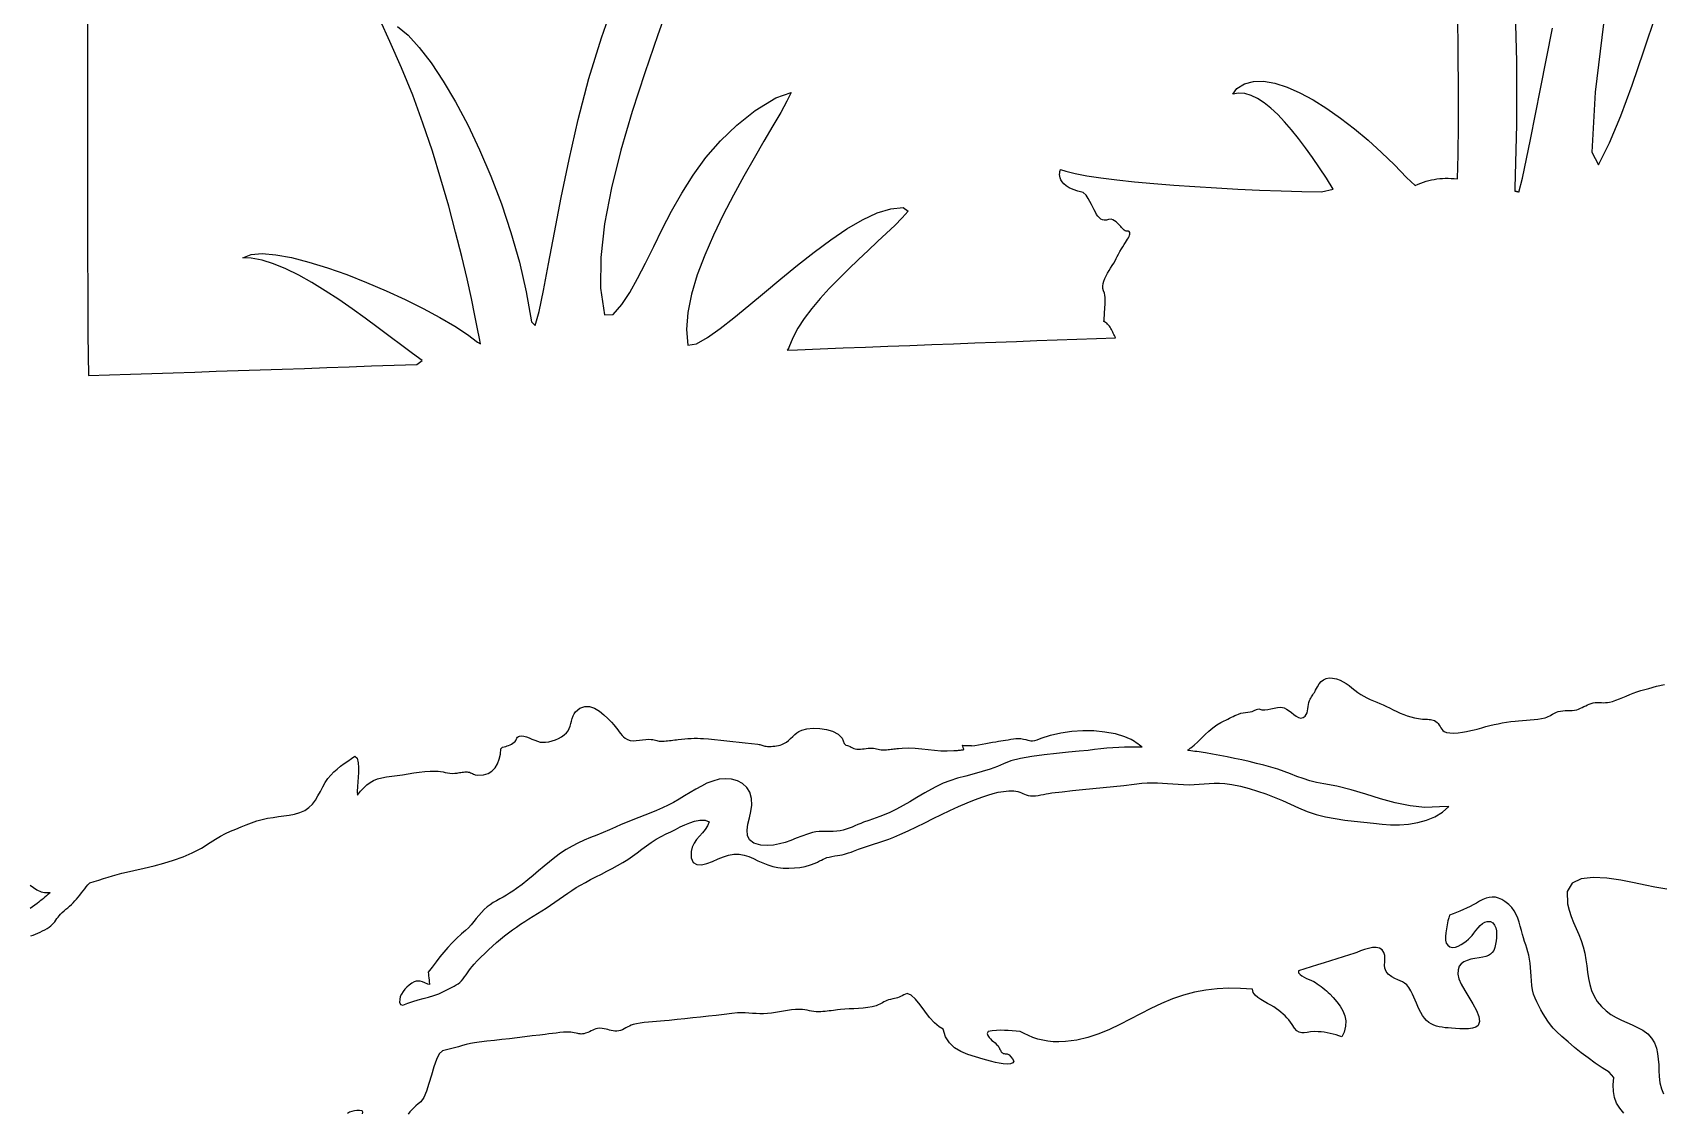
# Model space of a CAD drawing. Extents: x 0.4 to 24.4, y 0.6 to 12.6.
# Drawn here: x 15.053 to 19.839, y 3.397 to 6.566 of the extents above; entities that cross this region are included whole.
import ezdxf

# ---------------------------------------------------------------- set-up
doc = ezdxf.new("R2010")
doc.units = 0
doc.linetypes.add('0', pattern=[0])
doc.layers.add('1', color=7, linetype='0')

msp = doc.modelspace()

# ---------------------------------------------------------------- linework, layer by layer
at = {"layer": '1'}
for points in [[(16.124344, 6.584218), (16.154861, 6.558217), (16.18782, 6.522206), (16.222488, 6.477101), (16.258133, 6.423573), (16.294022, 6.362782), (16.32991, 6.295461), (16.364578, 6.222585), (16.397781, 6.145009), (16.428787, 6.063527), (16.456619, 5.979115), (16.481522, 5.89269), (16.501541, 5.804982), (16.517166, 5.717153), (16.528397, 5.70641), (16.539871, 5.748036), (16.552567, 5.809255), (16.567215, 5.887197), (16.584305, 5.979115), (16.60408, 6.082265), (16.627274, 6.193837), (16.654373, 6.311086), (16.685867, 6.431142), (16.722244, 6.55132), (16.763992, 6.668813)], [(16.926102, 6.667287), (16.887772, 6.559865), (16.849442, 6.448232), (16.81282, 6.334706), (16.779861, 6.221425), (16.752029, 6.110707), (16.731766, 6.004689), (16.720291, 5.905751), (16.719559, 5.815907), (16.731522, 5.737416), (16.756912, 5.738881), (16.782059, 5.7683), (16.80574, 5.803884), (16.82869, 5.844655), (16.851883, 5.88976), (16.875809, 5.938283), (16.900711, 5.989186), (16.928055, 6.041677), (16.958328, 6.094777), (16.991776, 6.147573), (17.029129, 6.199147), (17.071854, 6.248525), (17.119949, 6.294789), (17.173904, 6.337148), (17.234695, 6.37444), (17.279129, 6.390737), (17.266678, 6.364919), (17.248611, 6.331777), (17.225906, 6.292348), (17.199539, 6.247365), (17.170731, 6.197865), (17.140457, 6.144704), (17.109695, 6.088735), (17.079666, 6.030934), (17.051346, 5.972157), (17.025711, 5.913259), (17.003738, 5.855153), (16.986893, 5.798818), (16.975906, 5.745107), (16.971756, 5.694875), (16.976151, 5.649037), (17.001053, 5.652333), (17.033768, 5.671742), (17.070633, 5.697927), (17.111404, 5.729482), (17.155106, 5.765126), (17.201248, 5.803517), (17.2491, 5.843373), (17.297928, 5.883229), (17.346756, 5.921865), (17.39534, 5.957875), (17.442703, 5.98998), (17.488602, 6.016835), (17.532059, 6.037099), (17.571854, 6.049367), (17.608475, 6.05248), (17.623123, 6.042104), (17.604813, 6.022206), (17.583328, 6.000539), (17.559158, 5.977284), (17.532791, 5.952687), (17.505203, 5.926808), (17.476639, 5.899892), (17.447586, 5.872182), (17.419022, 5.84374), (17.39119, 5.81487), (17.364578, 5.785756), (17.340164, 5.756459), (17.317947, 5.727284), (17.298904, 5.698415), (17.284012, 5.669972), (17.272537, 5.64214), (17.271805, 5.639394), (17.271561, 5.639028), (17.271317, 5.638661), (17.271072, 5.638295), (17.270828, 5.637868), (17.270584, 5.637502), (17.270096, 5.637136), (17.269852, 5.63683), (17.269608, 5.636464), (17.269119, 5.636098), (17.268875, 5.635793), (17.268875, 5.635427), (17.268387, 5.635121), (17.268143, 5.634755), (17.26741, 5.634511), (17.297684, 5.635427), (17.364822, 5.63799), (17.431473, 5.640553), (17.497635, 5.643117), (17.563065, 5.645619), (17.628006, 5.648183), (17.691971, 5.650563), (17.755447, 5.653005), (17.817947, 5.655385), (17.879715, 5.657704), (17.940506, 5.660085), (18.000565, 5.662282), (18.059647, 5.664479), (18.117752, 5.666615), (18.175125, 5.668691), (18.230789, 5.670766), (18.229813, 5.673757), (18.228104, 5.676991), (18.226395, 5.680348), (18.224686, 5.683827), (18.222977, 5.687428), (18.221268, 5.69103), (18.219315, 5.694509), (18.217361, 5.697988), (18.215408, 5.701406), (18.213211, 5.704579), (18.21077, 5.707631), (18.208084, 5.710439), (18.205399, 5.713063), (18.202225, 5.715322), (18.198807, 5.717214), (18.197098, 5.71819), (18.197342, 5.719472), (18.197586, 5.721913), (18.19783, 5.725331), (18.198074, 5.729665), (18.198563, 5.734731), (18.199051, 5.740529), (18.199295, 5.746816), (18.199783, 5.75353), (18.200272, 5.760488), (18.200516, 5.767629), (18.20076, 5.774831), (18.200516, 5.781972), (18.200516, 5.788869), (18.200027, 5.795461), (18.199295, 5.801747), (18.195877, 5.808278), (18.194168, 5.815175), (18.193924, 5.822316), (18.194901, 5.82964), (18.196854, 5.837148), (18.200027, 5.844777), (18.20369, 5.852407), (18.207596, 5.860097), (18.212234, 5.867604), (18.216873, 5.875112), (18.221512, 5.882436), (18.225906, 5.889577), (18.229813, 5.896352), (18.233475, 5.902822), (18.23616, 5.908864), (18.239578, 5.916127), (18.244217, 5.92394), (18.248611, 5.931203), (18.252762, 5.937917), (18.256668, 5.944081), (18.26033, 5.94988), (18.263748, 5.955007), (18.266678, 5.959828), (18.269119, 5.964162), (18.271317, 5.968068), (18.272781, 5.971547), (18.273514, 5.974721), (18.273758, 5.977468), (18.27327, 5.979848), (18.271805, 5.982045), (18.269852, 5.983449), (18.26619, 5.983022), (18.263016, 5.983327), (18.260086, 5.984365), (18.257156, 5.986073), (18.254471, 5.98821), (18.251785, 5.990895), (18.2491, 5.993825), (18.246414, 5.996999), (18.243484, 6.000478), (18.240311, 6.003896), (18.236893, 6.007314), (18.232986, 6.01061), (18.228592, 6.013783), (18.223465, 6.016591), (18.218094, 6.019094), (18.211014, 6.017751), (18.204422, 6.016042), (18.198318, 6.015737), (18.192947, 6.016774), (18.188065, 6.019094), (18.183914, 6.022511), (18.179764, 6.026967), (18.175858, 6.032399), (18.172195, 6.038747), (18.168533, 6.045766), (18.164383, 6.053395), (18.160477, 6.061696), (18.155838, 6.070302), (18.151199, 6.079396), (18.145096, 6.088735), (18.136795, 6.096974), (18.120438, 6.100881), (18.106766, 6.105519), (18.095535, 6.110646), (18.086746, 6.1162), (18.079666, 6.121999), (18.074539, 6.127919), (18.071121, 6.133901), (18.06868, 6.139638), (18.067703, 6.145131), (18.067215, 6.150197), (18.067459, 6.154714), (18.068192, 6.158498), (18.069168, 6.161489), (18.069656, 6.163564), (18.069901, 6.164418), (18.085037, 6.159352), (18.112381, 6.152638), (18.147049, 6.146108), (18.188309, 6.139943), (18.235428, 6.134084), (18.28743, 6.12853), (18.343338, 6.123403), (18.402664, 6.118642), (18.464188, 6.114247), (18.52742, 6.110341), (18.590652, 6.106984), (18.654373, 6.104054), (18.717117, 6.101735), (18.777664, 6.099965), (18.835526, 6.098744), (18.870193, 6.107045), (18.850174, 6.138722), (18.82991, 6.169667), (18.809647, 6.199697), (18.789139, 6.228444), (18.768631, 6.255666), (18.748123, 6.28124), (18.727615, 6.304677), (18.707352, 6.325795), (18.687332, 6.34435), (18.667557, 6.359975), (18.648026, 6.372609), (18.629227, 6.381703), (18.610428, 6.387136), (18.592606, 6.3886), (18.575272, 6.385976), (18.58699, 6.402028), (18.609451, 6.416188), (18.636063, 6.423146), (18.666092, 6.42339), (18.699295, 6.417592), (18.734695, 6.406178), (18.772293, 6.389699), (18.811111, 6.368642), (18.851151, 6.343678), (18.891678, 6.315236), (18.932449, 6.283986), (18.972733, 6.250234), (19.012039, 6.214711), (19.049881, 6.17809), (19.08577, 6.140553), (19.11116, 6.117238), (19.119217, 6.120961), (19.127274, 6.124257), (19.135086, 6.127248), (19.142899, 6.129811), (19.150711, 6.13207), (19.158768, 6.134023), (19.16658, 6.135549), (19.174393, 6.136769), (19.182693, 6.137624), (19.19075, 6.138295), (19.199051, 6.138539), (19.20784, 6.138539), (19.216385, 6.138173), (19.225418, 6.137563), (19.235184, 6.136708), (19.236893, 6.207143), (19.237625, 6.297414), (19.237625, 6.397328), (19.237381, 6.505727), (19.236404, 6.621327)], [(19.403641, 6.663136), (19.408035, 6.481191), (19.408035, 6.296254), (19.403152, 6.110097), (19.403641, 6.101247), (19.404373, 6.101064), (19.40535, 6.10082), (19.406082, 6.100636), (19.406815, 6.100453), (19.407791, 6.100209), (19.408524, 6.100087), (19.409256, 6.099782), (19.410233, 6.099599), (19.410965, 6.099477), (19.411697, 6.099233), (19.412674, 6.098989), (19.413406, 6.098805), (19.414383, 6.098561), (19.415115, 6.098378), (19.425369, 6.139455), (19.449539, 6.252614), (19.478836, 6.400807), (19.513504, 6.578969)], [(15.214675, 6.631948), (15.214187, 6.550588), (15.213943, 6.460988), (15.213698, 6.363942), (15.213698, 6.260549), (15.213698, 6.151662), (15.213698, 6.03832), (15.214187, 5.921254), (15.214675, 5.801686), (15.215163, 5.680348), (15.217116, 5.56017), (15.278396, 5.562062), (15.340163, 5.563954), (15.402419, 5.565907), (15.465163, 5.567922), (15.52864, 5.569936), (15.592116, 5.572072), (15.656325, 5.574208), (15.720778, 5.576344), (15.78572, 5.578603), (15.850905, 5.5808), (15.916335, 5.58318), (15.982009, 5.585439), (16.047684, 5.587758), (16.11409, 5.590138), (16.180252, 5.59258), (16.195877, 5.603688), (16.167557, 5.62444), (16.136307, 5.647878), (16.102615, 5.673329), (16.066727, 5.700124), (16.029373, 5.727712), (15.990798, 5.755422), (15.951491, 5.78246), (15.911941, 5.808522), (15.872634, 5.832692), (15.833816, 5.854299), (15.796218, 5.872975), (15.760329, 5.887807), (15.726394, 5.898427), (15.694655, 5.903859), (15.670241, 5.905202), (15.694167, 5.914601), (15.726882, 5.917409), (15.766677, 5.914235), (15.812819, 5.905873), (15.863845, 5.892873), (15.918044, 5.876027), (15.974929, 5.855824), (16.032547, 5.833058), (16.090164, 5.808461), (16.146072, 5.782643), (16.199051, 5.756154), (16.248123, 5.729787), (16.292313, 5.704274), (16.329422, 5.680043), (16.358963, 5.658071), (16.367264, 5.653249), (16.364334, 5.668813), (16.358963, 5.69695), (16.351151, 5.736379), (16.340897, 5.785695), (16.327957, 5.84374), (16.312576, 5.909047), (16.29451, 5.980397), (16.274246, 6.056569), (16.251541, 6.136159), (16.226151, 6.217824), (16.198563, 6.300466), (16.168533, 6.382558), (16.136063, 6.462941), (16.100906, 6.540273), (16.07283, 6.60259)], [(19.663895, 6.592214), (19.638748, 6.390981), (19.628983, 6.215383), (19.648514, 6.177846), (19.681473, 6.24297), (19.714432, 6.321767), (19.747879, 6.412282), (19.782303, 6.512563), (19.818192, 6.620778)], [(15.047927, 3.914845), (15.054275, 3.917531), (15.06111, 3.920339), (15.067946, 3.923207), (15.075271, 3.926259), (15.082107, 3.929494), (15.088698, 3.932973), (15.09529, 3.936696), (15.101638, 3.940785), (15.106521, 3.944509), (15.110671, 3.948415), (15.114333, 3.952504), (15.117751, 3.956777), (15.120925, 3.961232), (15.124343, 3.965688), (15.127517, 3.970082), (15.130935, 3.974355), (15.134597, 3.978688), (15.139968, 3.983815), (15.145095, 3.988698), (15.15071, 3.993398), (15.156081, 3.997914), (15.161452, 4.002492), (15.166823, 4.007192), (15.17195, 4.012197), (15.176833, 4.017568), (15.18196, 4.023305), (15.186843, 4.029164), (15.191482, 4.035024), (15.196364, 4.041066), (15.201003, 4.046987), (15.205886, 4.05309), (15.210525, 4.059133), (15.215163, 4.065236), (15.220534, 4.07134), (15.233962, 4.075124), (15.24739, 4.079091), (15.261062, 4.083241), (15.274245, 4.087209), (15.287673, 4.091237), (15.301345, 4.095082), (15.315017, 4.098744), (15.328444, 4.102223), (15.350173, 4.107106), (15.380202, 4.113881), (15.409743, 4.120839), (15.438308, 4.128469), (15.466628, 4.137074), (15.49446, 4.147145), (15.52156, 4.158864), (15.548171, 4.172841), (15.574538, 4.189382), (15.589675, 4.199391), (15.604079, 4.207814), (15.618972, 4.215383), (15.633864, 4.222341), (15.649245, 4.228749), (15.664626, 4.234914), (15.680007, 4.240895), (15.695632, 4.246816), (15.711257, 4.252553), (15.726882, 4.257131), (15.742507, 4.260427), (15.75862, 4.26299), (15.774489, 4.265126), (15.790359, 4.267201), (15.806228, 4.269643), (15.821609, 4.272817), (15.836745, 4.27715), (15.851638, 4.283376), (15.863845, 4.29186), (15.874099, 4.301991), (15.882888, 4.313588), (15.890456, 4.326039), (15.897536, 4.339101), (15.904372, 4.352284), (15.911941, 4.365346), (15.919753, 4.37737), (15.92781, 4.387197), (15.936843, 4.396352), (15.946609, 4.404897), (15.956862, 4.412892), (15.96736, 4.420644), (15.977859, 4.428029), (15.988601, 4.435292), (15.999099, 4.442494), (16.005692, 4.436269), (16.008621, 4.422658), (16.009842, 4.408986), (16.009842, 4.395131), (16.008865, 4.381215), (16.007645, 4.367238), (16.00618, 4.353261), (16.005692, 4.339345), (16.006668, 4.328053), (16.015457, 4.339833), (16.024734, 4.350026), (16.033768, 4.35851), (16.043289, 4.36559), (16.053787, 4.371327), (16.065262, 4.375844), (16.077713, 4.379323), (16.091873, 4.381825), (16.10701, 4.383595), (16.122879, 4.385793), (16.138992, 4.388295), (16.155106, 4.390981), (16.171463, 4.393544), (16.18782, 4.395925), (16.203934, 4.397756), (16.219803, 4.398793), (16.235428, 4.398854), (16.243484, 4.398244), (16.250565, 4.397389), (16.257645, 4.396169), (16.263992, 4.394765), (16.270584, 4.393544), (16.27742, 4.392629), (16.2845, 4.392201), (16.292313, 4.392446), (16.298904, 4.393178), (16.302322, 4.393727), (16.306229, 4.394338), (16.310135, 4.394948), (16.314041, 4.395558), (16.317703, 4.396108), (16.321365, 4.396474), (16.325027, 4.396596), (16.328445, 4.396474), (16.331619, 4.395986), (16.335037, 4.395253), (16.337967, 4.394094), (16.340897, 4.392812), (16.343826, 4.391408), (16.346512, 4.390065), (16.349442, 4.388906), (16.352127, 4.387929), (16.359207, 4.387074), (16.375809, 4.387563), (16.389725, 4.391591), (16.401199, 4.398671), (16.410233, 4.408315), (16.417313, 4.420033), (16.422195, 4.433522), (16.425858, 4.448232), (16.427567, 4.463735), (16.431717, 4.468923), (16.437088, 4.470204), (16.441483, 4.471303), (16.445877, 4.472646), (16.450027, 4.474233), (16.454178, 4.476003), (16.458328, 4.478139), (16.462479, 4.480702), (16.466629, 4.483571), (16.469315, 4.485829), (16.470779, 4.488271), (16.472, 4.490773), (16.472977, 4.493337), (16.474197, 4.495778), (16.475906, 4.497975), (16.478592, 4.499867), (16.48201, 4.501393), (16.487381, 4.502248), (16.494217, 4.501393), (16.502029, 4.499318), (16.510086, 4.496266), (16.518631, 4.492848), (16.526932, 4.489491), (16.534988, 4.486379), (16.542557, 4.484181), (16.549149, 4.483205), (16.558426, 4.483693), (16.567703, 4.485158), (16.577469, 4.487477), (16.587234, 4.490773), (16.596268, 4.494863), (16.605057, 4.499623), (16.612869, 4.505116), (16.619705, 4.511159), (16.624832, 4.517323), (16.628006, 4.523671), (16.630692, 4.53069), (16.632645, 4.538136), (16.634842, 4.545766), (16.636795, 4.553395), (16.639481, 4.560597), (16.642654, 4.56725), (16.646561, 4.573049), (16.659256, 4.583852), (16.67366, 4.588857), (16.68782, 4.588185), (16.702469, 4.582997), (16.716385, 4.574636), (16.729568, 4.56426), (16.741287, 4.553029), (16.751541, 4.542226), (16.758621, 4.534535), (16.762527, 4.529958), (16.76619, 4.524953), (16.77034, 4.519521), (16.774734, 4.514028), (16.778885, 4.508718), (16.783279, 4.503652), (16.787674, 4.499135), (16.792068, 4.49529), (16.798904, 4.491384), (16.806717, 4.488942), (16.815262, 4.488088), (16.824539, 4.488393), (16.833817, 4.489369), (16.843094, 4.490712), (16.852371, 4.49175), (16.86116, 4.492238), (16.868729, 4.491689), (16.873123, 4.491078), (16.877274, 4.490285), (16.880692, 4.489369), (16.884598, 4.488576), (16.88826, 4.487721), (16.892166, 4.487111), (16.896805, 4.486745), (16.901688, 4.486623), (16.906815, 4.486989), (16.912186, 4.487355), (16.916824, 4.487905), (16.922195, 4.488454), (16.927322, 4.489064), (16.932449, 4.489675), (16.937576, 4.490346), (16.942703, 4.490956), (16.948074, 4.491628), (16.957596, 4.492726), (16.967117, 4.493642), (16.976395, 4.494374), (16.985672, 4.494802), (16.994705, 4.495107), (17.003983, 4.495107), (17.013016, 4.494863), (17.022293, 4.494313), (17.036453, 4.493154), (17.054764, 4.491445), (17.072586, 4.489797), (17.090408, 4.488027), (17.108231, 4.486135), (17.126297, 4.484181), (17.144363, 4.482167), (17.162674, 4.480031), (17.181473, 4.477834), (17.185135, 4.477162), (17.18782, 4.47643), (17.190262, 4.475514), (17.193192, 4.474599), (17.195877, 4.473622), (17.199051, 4.472829), (17.202225, 4.472157), (17.206131, 4.471669), (17.210281, 4.471425), (17.215164, 4.471242), (17.220291, 4.471242), (17.225662, 4.471547), (17.231033, 4.472035), (17.236649, 4.472768), (17.24202, 4.473744), (17.247147, 4.474965), (17.251541, 4.476491), (17.258133, 4.479604), (17.265213, 4.483937), (17.271317, 4.489003), (17.27742, 4.494557), (17.283768, 4.500234), (17.289627, 4.505727), (17.295731, 4.510732), (17.302078, 4.515004), (17.310623, 4.518788), (17.32576, 4.522634), (17.34407, 4.524404), (17.363358, 4.524037), (17.382889, 4.52123), (17.400955, 4.515615), (17.416824, 4.506948), (17.428543, 4.495046), (17.435135, 4.479604), (17.439529, 4.474599), (17.444168, 4.473805), (17.448074, 4.472524), (17.452225, 4.470754), (17.455887, 4.468801), (17.459549, 4.466847), (17.463455, 4.465077), (17.467606, 4.463674), (17.472244, 4.46288), (17.477615, 4.462758), (17.482742, 4.463063), (17.488602, 4.463735), (17.493973, 4.464589), (17.499588, 4.465444), (17.504959, 4.466054), (17.510574, 4.466481), (17.51619, 4.466481), (17.521317, 4.466054), (17.525711, 4.465199), (17.529861, 4.464284), (17.534256, 4.463246), (17.538651, 4.46227), (17.543045, 4.461537), (17.547928, 4.461049), (17.553543, 4.461049), (17.559402, 4.461598), (17.563553, 4.462026), (17.568192, 4.462453), (17.572342, 4.462941), (17.576736, 4.463368), (17.581131, 4.463735), (17.585281, 4.464223), (17.589676, 4.46465), (17.59407, 4.465077), (17.605545, 4.466237), (17.624832, 4.466908), (17.643631, 4.466115), (17.66243, 4.464467), (17.680984, 4.462331), (17.699539, 4.460256), (17.718338, 4.458669), (17.737381, 4.458119), (17.756912, 4.458974), (17.761307, 4.459279), (17.764236, 4.459462), (17.767166, 4.459706), (17.770096, 4.460011), (17.773026, 4.460317), (17.776199, 4.460622), (17.779129, 4.460927), (17.782059, 4.461293), (17.784256, 4.461537), (17.7845, 4.461659), (17.784988, 4.46172), (17.785233, 4.461782), (17.785477, 4.461843), (17.785721, 4.461965), (17.786209, 4.462087), (17.786453, 4.46227), (17.786453, 4.462575), (17.785721, 4.463613), (17.785477, 4.465138), (17.7845, 4.467092), (17.783768, 4.469106), (17.783035, 4.471059), (17.782303, 4.472463), (17.781815, 4.472951), (17.78157, 4.473561), (17.78157, 4.474294), (17.781815, 4.474904), (17.785965, 4.474355), (17.789871, 4.473989), (17.794022, 4.473805), (17.798172, 4.473805), (17.800125, 4.47405), (17.80159, 4.474172), (17.803055, 4.474233), (17.804276, 4.474172), (17.80574, 4.47405), (17.806961, 4.473927), (17.807938, 4.473622), (17.808914, 4.473317), (17.818436, 4.474294), (17.828934, 4.475759), (17.83992, 4.477529), (17.850418, 4.479421), (17.860916, 4.481374), (17.870682, 4.483266), (17.879715, 4.484914), (17.887772, 4.486318), (17.894608, 4.487233), (17.901443, 4.488271), (17.908768, 4.489552), (17.916336, 4.490895), (17.923904, 4.492177), (17.931717, 4.493337), (17.939041, 4.49413), (17.946365, 4.494435), (17.953445, 4.49413), (17.961014, 4.49297), (17.96785, 4.491567), (17.973465, 4.490041), (17.978348, 4.488698), (17.983231, 4.487905), (17.988113, 4.487782), (17.994217, 4.488637), (18.001541, 4.490712), (18.013504, 4.49529), (18.040848, 4.504628), (18.071121, 4.511464), (18.102859, 4.515981), (18.13533, 4.517995), (18.167801, 4.517507), (18.199783, 4.514394), (18.230057, 4.508718), (18.258133, 4.500417), (18.271805, 4.494802), (18.276932, 4.492177), (18.282059, 4.489308), (18.286942, 4.486257), (18.291824, 4.482961), (18.296707, 4.479665), (18.301346, 4.476125), (18.305984, 4.472585), (18.309891, 4.469167), (18.292557, 4.469228), (18.275467, 4.469045), (18.258133, 4.468678), (18.240799, 4.467946), (18.223221, 4.466908), (18.205643, 4.465627), (18.18782, 4.463979), (18.169998, 4.462026), (18.150955, 4.459645), (18.124588, 4.457143), (18.093094, 4.454152), (18.057938, 4.450551), (18.021561, 4.44634), (17.985672, 4.441335), (17.952469, 4.435475), (17.924149, 4.428578), (17.90242, 4.420583), (17.884598, 4.412221), (17.863358, 4.404531), (17.840164, 4.397573), (17.816238, 4.390859), (17.791824, 4.384267), (17.767899, 4.377553), (17.745438, 4.370534), (17.725174, 4.362905), (17.701492, 4.351247), (17.671463, 4.335011), (17.647781, 4.321034), (17.627274, 4.308644), (17.607986, 4.297475), (17.588699, 4.286916), (17.566483, 4.276479), (17.539871, 4.265553), (17.506912, 4.253774), (17.49202, 4.248586), (17.483475, 4.245351), (17.475174, 4.241811), (17.466385, 4.238149), (17.458084, 4.234609), (17.449539, 4.231252), (17.440994, 4.2282), (17.432205, 4.225514), (17.423172, 4.223439), (17.412918, 4.222096), (17.402664, 4.221547), (17.39241, 4.221425), (17.382156, 4.221547), (17.371902, 4.221547), (17.361893, 4.221242), (17.351639, 4.220326), (17.341629, 4.218495), (17.326981, 4.214101), (17.310379, 4.20818), (17.294266, 4.201711), (17.277908, 4.195424), (17.261795, 4.189687), (17.244949, 4.184865), (17.227859, 4.18163), (17.210037, 4.180287), (17.190262, 4.181508), (17.169754, 4.187184), (17.157059, 4.196889), (17.151199, 4.20995), (17.149979, 4.225392), (17.15242, 4.242848), (17.15657, 4.261464), (17.160721, 4.280446), (17.163651, 4.299184), (17.162918, 4.318593), (17.157791, 4.336598), (17.149002, 4.351125), (17.136551, 4.362355), (17.121658, 4.370229), (17.104568, 4.374928), (17.086502, 4.376332), (17.067703, 4.374623), (17.049149, 4.369679), (17.032059, 4.362966), (17.015701, 4.354848), (16.9991, 4.345815), (16.982986, 4.336232), (16.966629, 4.326283), (16.950516, 4.316396), (16.934402, 4.306996), (16.918045, 4.298329), (16.901199, 4.290578), (16.884354, 4.283132), (16.867264, 4.276235), (16.84993, 4.26946), (16.832596, 4.262746), (16.815018, 4.256093), (16.797928, 4.249135), (16.780594, 4.24175), (16.76326, 4.233998), (16.745926, 4.225942), (16.727615, 4.218312), (16.708817, 4.210866), (16.690506, 4.203481), (16.671951, 4.195851), (16.653641, 4.187734), (16.636063, 4.178884), (16.618973, 4.169118), (16.602615, 4.15801), (16.586014, 4.14568), (16.569901, 4.132802), (16.554031, 4.119618), (16.538162, 4.106191), (16.522049, 4.092702), (16.50618, 4.079396), (16.489822, 4.066335), (16.473221, 4.053823), (16.46199, 4.045949), (16.452713, 4.040151), (16.443436, 4.034596), (16.43367, 4.029225), (16.423904, 4.023915), (16.414383, 4.018422), (16.405106, 4.012746), (16.396072, 4.006703), (16.387283, 4.000112), (16.378494, 3.99236), (16.370193, 3.983998), (16.362625, 3.975209), (16.355057, 3.966054), (16.347733, 3.95696), (16.33992, 3.947865), (16.332108, 3.93926), (16.323563, 3.931264), (16.311356, 3.920705), (16.297195, 3.907826), (16.284256, 3.894765), (16.271805, 3.881215), (16.259842, 3.867482), (16.248367, 3.853322), (16.236893, 3.838674), (16.225418, 3.823598), (16.213943, 3.808644), (16.214188, 3.80724), (16.214676, 3.803395), (16.215164, 3.798024), (16.215897, 3.79186), (16.216629, 3.785451), (16.217117, 3.779592), (16.21785, 3.774953), (16.218094, 3.772206), (16.213211, 3.773671), (16.203934, 3.777089), (16.196854, 3.779836), (16.190506, 3.781789), (16.184647, 3.782521), (16.179031, 3.782033), (16.173172, 3.779958), (16.166336, 3.776113), (16.158035, 3.770314), (16.151688, 3.765004), (16.145828, 3.75884), (16.140213, 3.752004), (16.135818, 3.744557), (16.132156, 3.736806), (16.130447, 3.728871), (16.130203, 3.720998), (16.132401, 3.713429), (16.139969, 3.711354), (16.154373, 3.717763), (16.169266, 3.722951), (16.184402, 3.727223), (16.199539, 3.731191), (16.21492, 3.735219), (16.230301, 3.739736), (16.244949, 3.745229), (16.259354, 3.752004), (16.266678, 3.755971), (16.272537, 3.759023), (16.278641, 3.761891), (16.284744, 3.764821), (16.290604, 3.767934), (16.296219, 3.77123), (16.301834, 3.774831), (16.306961, 3.778798), (16.311844, 3.783498), (16.316727, 3.789174), (16.320877, 3.794972), (16.325516, 3.800832), (16.329422, 3.806813), (16.333572, 3.812917), (16.337967, 3.819142), (16.34285, 3.82549), (16.348465, 3.832021), (16.357498, 3.841664), (16.368729, 3.852773), (16.379959, 3.86382), (16.39119, 3.874562), (16.402664, 3.885121), (16.414383, 3.895436), (16.426102, 3.905324), (16.43782, 3.914907), (16.449539, 3.924001), (16.461258, 3.932668), (16.472977, 3.94103), (16.485184, 3.949269), (16.497391, 3.957143), (16.509842, 3.965077), (16.522537, 3.972829), (16.534988, 3.980641), (16.54744, 3.988393), (16.559891, 3.996511), (16.57283, 4.005116), (16.585526, 4.013906), (16.597977, 4.022817), (16.610916, 4.031606), (16.623367, 4.040334), (16.635818, 4.048757), (16.64827, 4.056752), (16.660721, 4.064198), (16.675369, 4.072316), (16.69075, 4.080434), (16.706375, 4.088613), (16.722244, 4.096608), (16.738358, 4.104726), (16.754227, 4.113027), (16.769852, 4.121633), (16.785233, 4.130605), (16.799637, 4.13976), (16.813309, 4.14922), (16.826981, 4.159169), (16.840652, 4.169362), (16.854568, 4.179494), (16.868484, 4.18926), (16.882889, 4.198537), (16.897293, 4.20696), (16.912186, 4.214284), (16.926346, 4.220632), (16.939774, 4.227712), (16.953445, 4.234792), (16.967361, 4.241445), (16.981522, 4.247304), (16.995926, 4.25176), (17.011307, 4.254445), (17.027176, 4.254872), (17.038162, 4.249806), (17.033524, 4.23821), (17.026443, 4.227529), (17.018631, 4.217458), (17.009842, 4.20757), (17.001541, 4.197621), (16.994217, 4.187123), (16.988846, 4.17571), (16.985672, 4.163075), (16.98616, 4.144094), (16.99202, 4.130544), (17.002274, 4.124379), (17.015701, 4.123891), (17.03157, 4.127492), (17.048416, 4.133718), (17.065262, 4.14092), (17.080887, 4.147573), (17.095291, 4.152333), (17.111404, 4.15508), (17.126785, 4.154775), (17.14119, 4.15215), (17.154861, 4.147695), (17.168289, 4.142018), (17.181961, 4.135671), (17.195877, 4.129323), (17.210526, 4.123525), (17.225418, 4.11913), (17.240067, 4.116139), (17.255936, 4.114308), (17.272293, 4.11382), (17.288651, 4.11443), (17.305008, 4.116261), (17.320633, 4.119252), (17.33577, 4.123403), (17.349686, 4.128591), (17.35701, 4.131948), (17.362869, 4.134999), (17.36824, 4.137807), (17.372879, 4.14037), (17.378006, 4.14269), (17.383865, 4.144765), (17.390701, 4.146657), (17.398758, 4.148305), (17.407791, 4.149648), (17.415604, 4.150807), (17.42244, 4.152089), (17.429031, 4.153371), (17.435379, 4.154897), (17.441483, 4.156606), (17.448074, 4.158681), (17.455154, 4.161122), (17.462723, 4.163991), (17.477127, 4.16924), (17.491531, 4.174306), (17.506668, 4.17925), (17.521317, 4.184072), (17.536453, 4.188954), (17.551346, 4.193898), (17.566238, 4.199208), (17.580887, 4.204823), (17.598709, 4.212453), (17.622879, 4.2235), (17.647293, 4.23528), (17.671951, 4.247304), (17.696121, 4.259389), (17.721024, 4.271535), (17.745438, 4.283376), (17.770584, 4.294728), (17.795731, 4.30547), (17.81282, 4.312184), (17.827713, 4.318044), (17.842117, 4.323476), (17.85701, 4.328603), (17.871902, 4.332997), (17.887039, 4.336659), (17.902664, 4.339223), (17.918533, 4.340566), (17.932693, 4.340566), (17.939041, 4.339894), (17.944656, 4.338613), (17.950027, 4.336904), (17.95491, 4.334889), (17.959549, 4.332753), (17.964188, 4.330739), (17.969315, 4.328969), (17.974442, 4.327565), (17.981522, 4.326528), (17.988846, 4.326222), (17.996414, 4.326589), (18.003983, 4.327443), (18.012039, 4.328786), (18.019608, 4.33019), (18.02742, 4.331716), (18.034744, 4.333119), (18.04451, 4.334584), (18.074539, 4.338124), (18.104813, 4.341481), (18.134842, 4.344594), (18.165115, 4.347646), (18.195389, 4.350636), (18.225418, 4.353688), (18.255692, 4.356862), (18.285721, 4.360341), (18.308426, 4.362966), (18.324295, 4.364247), (18.33992, 4.364675), (18.354813, 4.364369), (18.369461, 4.363759), (18.384354, 4.362721), (18.39949, 4.361562), (18.415115, 4.360341), (18.431229, 4.359242), (18.447098, 4.358937), (18.46199, 4.359303), (18.476883, 4.360158), (18.491776, 4.361318), (18.506424, 4.362294), (18.521317, 4.363027), (18.536453, 4.363027), (18.552322, 4.36205), (18.572586, 4.359303), (18.598221, 4.354177), (18.623367, 4.347768), (18.64827, 4.340322), (18.672684, 4.331716), (18.697098, 4.322316), (18.721024, 4.312184), (18.744949, 4.301564), (18.768631, 4.290517), (18.793777, 4.279836), (18.820389, 4.27123), (18.847733, 4.264516), (18.875565, 4.259267), (18.903885, 4.255239), (18.932205, 4.251943), (18.960281, 4.248952), (18.988113, 4.246083), (19.013992, 4.243093), (19.038406, 4.241445), (19.064774, 4.241384), (19.091385, 4.243459), (19.11824, 4.247792), (19.144363, 4.254689), (19.168777, 4.264638), (19.19075, 4.277822), (19.209305, 4.294545), (19.182205, 4.293569), (19.138992, 4.292043), (19.096024, 4.296742), (19.052567, 4.305837), (19.009109, 4.317861), (18.966141, 4.331166), (18.923416, 4.343984), (18.880936, 4.354787), (18.842606, 4.361501), (18.821365, 4.365529), (18.801346, 4.370595), (18.782303, 4.376698), (18.763504, 4.38329), (18.744949, 4.390309), (18.726395, 4.397328), (18.707352, 4.404164), (18.687088, 4.41039), (18.666336, 4.416127), (18.645096, 4.421437), (18.623856, 4.426564), (18.602371, 4.431447), (18.580643, 4.436086), (18.558914, 4.440419), (18.53743, 4.44457), (18.515701, 4.448476), (18.494949, 4.451955), (18.488846, 4.452992), (18.482742, 4.45403), (18.476395, 4.455007), (18.470291, 4.455861), (18.464188, 4.456716), (18.458084, 4.45757), (18.451981, 4.458364), (18.445877, 4.459096), (18.443436, 4.45995), (18.443924, 4.460744), (18.445145, 4.461598), (18.446365, 4.462453), (18.447586, 4.463246), (18.448563, 4.464101), (18.449783, 4.464955), (18.45076, 4.46581), (18.451981, 4.466664), (18.46199, 4.475209), (18.472733, 4.485158), (18.483475, 4.495473), (18.494461, 4.50591), (18.505447, 4.516103), (18.516922, 4.525624), (18.528641, 4.53423), (18.540604, 4.541493), (18.550369, 4.54601), (18.555496, 4.548451), (18.560867, 4.551076), (18.566238, 4.553823), (18.571365, 4.556691), (18.576736, 4.559499), (18.581863, 4.562123), (18.58699, 4.564382), (18.592117, 4.566335), (18.598953, 4.568349), (18.606277, 4.569875), (18.613113, 4.57079), (18.619705, 4.571584), (18.626053, 4.57256), (18.632156, 4.573964), (18.638504, 4.576161), (18.644852, 4.579396), (18.651688, 4.581655), (18.660477, 4.578664), (18.669266, 4.578176), (18.678055, 4.579396), (18.687576, 4.581594), (18.696854, 4.583913), (18.706375, 4.585622), (18.716141, 4.585927), (18.726151, 4.584035), (18.733475, 4.580556), (18.740555, 4.575795), (18.747635, 4.570302), (18.754227, 4.564687), (18.761307, 4.559682), (18.768387, 4.556081), (18.775223, 4.554555), (18.782303, 4.555898), (18.788406, 4.560475), (18.791336, 4.564565), (18.793533, 4.56957), (18.794998, 4.575429), (18.796219, 4.581655), (18.797195, 4.588063), (18.798172, 4.59435), (18.799149, 4.600209), (18.800858, 4.605519), (18.802567, 4.609548), (18.804276, 4.612966), (18.806473, 4.616384), (18.808426, 4.619679), (18.810623, 4.622975), (18.81282, 4.626332), (18.815018, 4.629689), (18.816971, 4.633107), (18.81868, 4.636525), (18.824051, 4.646291), (18.829422, 4.654775), (18.835281, 4.661611), (18.842117, 4.666921), (18.849442, 4.670461), (18.857986, 4.672231), (18.867996, 4.671926), (18.879471, 4.669545), (18.890945, 4.665761), (18.899734, 4.661244), (18.908524, 4.655873), (18.917068, 4.649709), (18.925369, 4.642995), (18.933914, 4.636281), (18.942215, 4.629689), (18.951248, 4.623586), (18.960281, 4.618276), (18.969315, 4.613698), (18.978836, 4.609303), (18.988358, 4.605214), (18.997879, 4.601125), (19.007401, 4.597096), (19.016922, 4.592946), (19.026443, 4.588674), (19.035721, 4.584157), (19.045731, 4.578969), (19.056717, 4.573598), (19.066971, 4.568837), (19.077225, 4.564748), (19.087479, 4.561086), (19.097977, 4.557973), (19.108719, 4.555409), (19.120193, 4.553273), (19.132401, 4.551564), (19.138992, 4.550954), (19.143387, 4.550832), (19.147293, 4.550771), (19.151443, 4.550588), (19.15535, 4.550221), (19.159256, 4.549611), (19.163406, 4.548573), (19.167313, 4.547048), (19.171219, 4.544789), (19.175125, 4.541738), (19.178299, 4.538075), (19.180984, 4.534047), (19.18367, 4.529775), (19.186356, 4.525624), (19.189285, 4.521596), (19.192459, 4.518056), (19.196365, 4.515187), (19.203201, 4.512502), (19.212967, 4.510915), (19.224442, 4.510549), (19.236893, 4.511342), (19.249344, 4.512868), (19.261795, 4.515004), (19.273758, 4.517446), (19.284256, 4.519948), (19.293045, 4.522328), (19.305984, 4.52599), (19.318192, 4.529225), (19.330399, 4.532338), (19.342361, 4.535268), (19.354324, 4.537892), (19.366531, 4.540273), (19.378983, 4.542409), (19.391922, 4.544118), (19.403885, 4.545339), (19.414383, 4.546315), (19.425613, 4.547048), (19.437088, 4.547841), (19.448563, 4.548818), (19.459793, 4.549855), (19.471024, 4.551259), (19.481766, 4.55309), (19.49202, 4.555409), (19.497147, 4.557057), (19.501297, 4.558827), (19.505692, 4.560903), (19.509354, 4.5631), (19.513504, 4.565419), (19.517654, 4.567739), (19.521561, 4.569814), (19.525711, 4.571706), (19.530838, 4.573598), (19.537186, 4.575063), (19.544266, 4.575856), (19.550858, 4.576161), (19.557693, 4.576344), (19.564529, 4.576528), (19.571121, 4.576894), (19.577957, 4.577626), (19.584793, 4.57903), (19.590408, 4.5808), (19.595779, 4.582997), (19.601151, 4.585439), (19.606277, 4.587941), (19.611404, 4.590627), (19.616776, 4.59319), (19.621902, 4.595571), (19.627518, 4.597524), (19.633133, 4.598927), (19.638992, 4.599721), (19.64534, 4.599965), (19.651199, 4.599965), (19.657303, 4.599782), (19.663162, 4.599599), (19.669266, 4.599721), (19.675125, 4.600087), (19.680984, 4.601003), (19.690018, 4.603261), (19.700027, 4.606557), (19.710281, 4.610402), (19.720535, 4.614552), (19.730545, 4.618886), (19.740555, 4.623158), (19.751053, 4.627309), (19.761307, 4.631154), (19.772781, 4.634938), (19.796219, 4.641652), (19.819412, 4.647573), (19.842606, 4.652883)], [(19.849197, 4.052114), (19.813797, 4.058339), (19.785477, 4.063527), (19.753494, 4.070607), (19.714676, 4.078359), (19.673416, 4.084645), (19.633621, 4.086843), (19.598221, 4.082631), (19.571365, 4.069631), (19.556473, 4.045461), (19.557449, 4.009084), (19.562576, 3.990468), (19.56868, 3.972341), (19.57576, 3.954518), (19.583572, 3.937001), (19.590897, 3.919362), (19.597977, 3.90154), (19.60408, 3.88329), (19.608963, 3.86443), (19.612137, 3.845326), (19.614334, 3.826772), (19.616531, 3.808217), (19.619461, 3.79009), (19.623611, 3.772328), (19.628738, 3.755116), (19.635818, 3.738515), (19.64534, 3.722524), (19.657303, 3.707448), (19.670975, 3.694753), (19.685379, 3.684377), (19.700516, 3.675649), (19.716141, 3.668141), (19.732254, 3.661183), (19.748123, 3.654225), (19.763748, 3.646657), (19.778885, 3.63799), (19.793533, 3.627492), (19.80452, 3.615041), (19.813065, 3.601125), (19.81868, 3.586049), (19.822342, 3.570119), (19.824295, 3.553517), (19.825516, 3.536611), (19.826004, 3.519643), (19.826981, 3.502919), (19.829178, 3.483998), (19.833572, 3.466725), (19.839432, 3.451467)], [(15.045485, 4.064443), (15.055251, 4.056691), (15.065261, 4.050527), (15.069411, 4.048207), (15.07405, 4.046376), (15.078444, 4.044911), (15.083327, 4.043752), (15.08821, 4.042958), (15.093093, 4.04247), (15.09822, 4.042165), (15.103347, 4.042226), (15.102614, 4.039968), (15.097976, 4.036183), (15.093825, 4.03246), (15.089187, 4.028798), (15.084548, 4.025075), (15.079909, 4.021352), (15.075515, 4.017751), (15.070876, 4.01415), (15.065993, 4.010243), (15.046218, 3.995961)], [(19.722977, 3.395314), (19.711014, 3.409047), (19.701981, 3.424062), (19.695877, 3.44048), (19.692703, 3.458486), (19.691971, 3.478139), (19.693924, 3.499806), (19.680252, 3.514882), (19.659988, 3.527944), (19.639236, 3.541982), (19.618729, 3.556813), (19.598465, 3.572255), (19.57869, 3.588002), (19.559647, 3.604054), (19.541092, 3.620107), (19.525223, 3.634816), (19.515945, 3.644032), (19.507889, 3.65392), (19.50032, 3.664479), (19.492996, 3.675405), (19.48616, 3.686696), (19.479813, 3.698171), (19.473953, 3.709706), (19.468094, 3.721181), (19.462723, 3.732411), (19.458572, 3.744252), (19.455643, 3.756764), (19.453445, 3.769765), (19.451981, 3.783071), (19.451004, 3.796498), (19.450027, 3.809804), (19.449051, 3.822804), (19.44783, 3.835439), (19.446121, 3.847096), (19.443924, 3.858083), (19.441238, 3.868703), (19.438553, 3.878957), (19.435379, 3.888967), (19.431961, 3.898976), (19.428787, 3.909169), (19.425858, 3.919545), (19.42244, 3.931264), (19.419266, 3.943715), (19.415848, 3.955739), (19.411942, 3.967214), (19.407303, 3.978139), (19.401443, 3.988576), (19.394363, 3.998464), (19.38533, 4.007741), (19.374344, 4.016408), (19.364822, 4.022389), (19.355545, 4.026296), (19.346268, 4.028493), (19.337234, 4.028981), (19.327957, 4.027944), (19.318924, 4.025624), (19.309402, 4.021901), (19.299881, 4.017079), (19.290604, 4.011464), (19.281326, 4.006093), (19.271805, 4.001149), (19.261795, 3.996511), (19.252274, 3.992116), (19.242264, 3.987844), (19.232254, 3.983754), (19.222, 3.979726), (19.21199, 3.975636), (19.209305, 3.968556), (19.206863, 3.958913), (19.20491, 3.947988), (19.202469, 3.936208), (19.200516, 3.924306), (19.199783, 3.912953), (19.199783, 3.902638), (19.201981, 3.894032), (19.206375, 3.887441), (19.212967, 3.883046), (19.220535, 3.88152), (19.228836, 3.882375), (19.237137, 3.885304), (19.245438, 3.889638), (19.253494, 3.894704), (19.260574, 3.900136), (19.266922, 3.905324), (19.272293, 3.910207), (19.277664, 3.916249), (19.283279, 3.923329), (19.289139, 3.930898), (19.295242, 3.938344), (19.301346, 3.945241), (19.308182, 3.951039), (19.314774, 3.955251), (19.322098, 3.957387), (19.331619, 3.95696), (19.338943, 3.953298), (19.34407, 3.947072), (19.347244, 3.938954), (19.349197, 3.929616), (19.349686, 3.919606), (19.349442, 3.909657), (19.348465, 3.900441), (19.346756, 3.890492), (19.344559, 3.880727), (19.341385, 3.872731), (19.337234, 3.866445), (19.332108, 3.861501), (19.32576, 3.857656), (19.318192, 3.854726), (19.309158, 3.852345), (19.29866, 3.850453), (19.285965, 3.848561), (19.274002, 3.846364), (19.26326, 3.843312), (19.253494, 3.839223), (19.245682, 3.833486), (19.240067, 3.825795), (19.236893, 3.815846), (19.236404, 3.803151), (19.23909, 3.788747), (19.245926, 3.773), (19.25618, 3.754872), (19.268143, 3.735402), (19.280106, 3.715505), (19.290604, 3.696279), (19.297684, 3.678639), (19.299881, 3.663503), (19.295731, 3.651967), (19.288406, 3.647023), (19.279129, 3.644277), (19.267654, 3.642751), (19.255203, 3.64214), (19.24202, 3.642323), (19.229324, 3.642995), (19.217361, 3.643971), (19.207352, 3.644887), (19.199051, 3.64568), (19.190018, 3.64684), (19.181229, 3.648366), (19.172928, 3.650441), (19.165115, 3.653188), (19.157547, 3.65685), (19.150467, 3.661427), (19.143875, 3.667043), (19.137772, 3.67394), (19.132156, 3.681752), (19.127274, 3.690114), (19.122879, 3.698964), (19.118484, 3.707997), (19.114822, 3.717214), (19.110672, 3.726491), (19.106766, 3.735646), (19.102859, 3.744557), (19.098465, 3.753835), (19.092117, 3.764089), (19.086258, 3.771596), (19.07991, 3.776845), (19.073807, 3.780629), (19.066971, 3.78362), (19.059647, 3.786611), (19.051102, 3.790273), (19.041824, 3.795339), (19.031815, 3.802663), (19.025223, 3.810964), (19.021805, 3.819936), (19.020828, 3.829335), (19.021317, 3.838918), (19.021805, 3.848439), (19.021317, 3.857656), (19.018875, 3.866384), (19.013504, 3.874379), (19.005692, 3.879201), (18.996414, 3.881093), (18.985428, 3.880666), (18.973709, 3.878407), (18.96199, 3.874928), (18.950516, 3.870961), (18.940018, 3.866872), (18.93074, 3.863515), (18.918045, 3.859426), (18.89949, 3.85381), (18.880447, 3.848012), (18.861893, 3.842275), (18.843338, 3.836415), (18.824539, 3.830495), (18.805984, 3.824574), (18.787186, 3.818532), (18.768631, 3.812428), (18.768631, 3.806752), (18.773026, 3.801808), (18.778397, 3.797536), (18.785233, 3.793813), (18.792313, 3.790395), (18.799637, 3.787282), (18.806717, 3.784291), (18.813065, 3.781178), (18.818192, 3.777883), (18.823563, 3.774159), (18.828934, 3.770375), (18.834549, 3.766408), (18.83992, 3.762319), (18.845291, 3.758107), (18.850418, 3.753774), (18.855301, 3.749379), (18.85994, 3.744985), (18.869949, 3.734181), (18.880936, 3.721425), (18.890457, 3.708425), (18.89827, 3.694997), (18.903885, 3.680959), (18.907059, 3.666066), (18.90657, 3.650136), (18.902664, 3.633046), (18.895096, 3.61913), (18.887039, 3.621999), (18.878738, 3.624684), (18.870193, 3.627065), (18.861404, 3.629079), (18.852615, 3.630849), (18.843826, 3.632253), (18.835037, 3.63329), (18.826492, 3.633901), (18.815262, 3.634084), (18.803543, 3.633229), (18.793777, 3.631886), (18.785477, 3.630971), (18.777664, 3.63091), (18.770584, 3.63268), (18.763748, 3.636891), (18.756668, 3.644216), (18.749588, 3.655019), (18.744705, 3.662221), (18.739578, 3.668691), (18.734451, 3.674733), (18.728836, 3.680409), (18.722977, 3.685781), (18.716873, 3.690969), (18.710281, 3.696157), (18.703445, 3.701406), (18.696121, 3.706716), (18.687332, 3.711904), (18.677567, 3.717031), (18.667557, 3.722341), (18.657547, 3.728017), (18.648514, 3.734303), (18.640945, 3.741323), (18.635574, 3.749379), (18.632889, 3.758657), (18.598465, 3.761037), (18.563797, 3.761281), (18.529861, 3.75945), (18.49617, 3.755605), (18.463455, 3.749501), (18.431229, 3.7412), (18.398758, 3.730397), (18.366287, 3.717092), (18.334549, 3.701772), (18.304276, 3.68633), (18.274246, 3.670644), (18.243973, 3.655263), (18.213211, 3.640798), (18.181961, 3.627797), (18.150223, 3.617116), (18.117508, 3.609242), (18.084061, 3.604787), (18.064529, 3.604054), (18.048172, 3.604543), (18.032547, 3.60613), (18.017654, 3.608693), (18.003006, 3.612355), (17.98909, 3.616872), (17.975662, 3.622426), (17.963211, 3.628957), (17.951004, 3.634511), (17.939285, 3.635121), (17.928055, 3.636098), (17.91658, 3.637074), (17.905106, 3.637807), (17.893387, 3.638173), (17.881668, 3.637929), (17.869705, 3.636952), (17.857254, 3.634877), (17.854568, 3.628774), (17.85701, 3.622365), (17.860428, 3.617116), (17.86409, 3.61266), (17.86824, 3.608571), (17.872879, 3.604726), (17.877762, 3.60082), (17.882401, 3.596547), (17.886795, 3.592031), (17.88826, 3.590016), (17.889481, 3.587575), (17.890701, 3.584889), (17.891922, 3.582143), (17.893387, 3.579396), (17.894608, 3.576894), (17.896072, 3.574697), (17.897293, 3.572927), (17.899246, 3.571462), (17.901932, 3.570363), (17.904373, 3.569692), (17.907303, 3.569264), (17.909988, 3.568898), (17.912918, 3.568532), (17.915359, 3.567983), (17.917313, 3.567128), (17.91951, 3.565663), (17.929276, 3.554738), (17.932693, 3.547109), (17.930008, 3.542165), (17.923172, 3.539601), (17.913406, 3.53893), (17.901932, 3.539601), (17.890213, 3.541432), (17.879227, 3.543752), (17.864822, 3.547902), (17.842606, 3.553639), (17.820389, 3.559865), (17.798172, 3.567006), (17.777664, 3.575795), (17.759109, 3.587026), (17.743729, 3.601247), (17.732254, 3.619191), (17.725418, 3.64153), (17.713211, 3.648488), (17.699539, 3.65978), (17.685623, 3.675954), (17.671707, 3.694448), (17.657791, 3.713124), (17.644608, 3.729482), (17.631668, 3.741078), (17.619949, 3.745656), (17.610428, 3.742482), (17.605545, 3.739552), (17.600662, 3.737294), (17.596268, 3.735341), (17.591629, 3.733754), (17.587234, 3.732472), (17.582352, 3.731252), (17.577225, 3.730092), (17.571121, 3.72881), (17.565262, 3.727223), (17.560379, 3.725453), (17.55574, 3.723378), (17.55159, 3.721181), (17.547684, 3.718923), (17.543777, 3.716725), (17.539627, 3.714467), (17.534988, 3.712392), (17.528641, 3.710134), (17.516922, 3.707021), (17.504227, 3.704701), (17.490799, 3.703176), (17.477127, 3.702077), (17.463455, 3.701222), (17.449783, 3.700612), (17.4366, 3.69988), (17.423904, 3.698903), (17.415604, 3.697988), (17.4095, 3.697255), (17.403397, 3.696462), (17.397049, 3.695607), (17.390945, 3.694875), (17.384842, 3.694081), (17.378738, 3.69341), (17.372635, 3.692739), (17.366287, 3.692189), (17.359451, 3.691884), (17.352371, 3.69225), (17.346024, 3.693166), (17.339432, 3.694264), (17.333084, 3.695546), (17.326736, 3.696889), (17.319901, 3.698049), (17.313065, 3.698903), (17.304031, 3.699269), (17.292313, 3.698964), (17.280594, 3.697804), (17.268631, 3.696218), (17.256912, 3.694203), (17.244949, 3.692128), (17.233231, 3.690114), (17.221512, 3.688344), (17.210037, 3.687184), (17.198318, 3.686452), (17.187576, 3.686452), (17.17659, 3.686879), (17.165604, 3.687612), (17.154617, 3.688405), (17.143875, 3.689015), (17.132889, 3.689198), (17.121414, 3.688832), (17.105545, 3.687123), (17.082596, 3.684438), (17.059647, 3.681752), (17.036453, 3.679128), (17.013504, 3.676686), (16.990555, 3.674184), (16.967361, 3.671742), (16.944412, 3.669301), (16.921463, 3.66686), (16.907547, 3.665456), (16.896072, 3.664662), (16.884354, 3.66393), (16.872147, 3.663136), (16.860184, 3.66216), (16.848221, 3.661061), (16.836502, 3.659474), (16.825027, 3.657338), (16.815262, 3.654897), (16.809891, 3.652944), (16.804764, 3.650502), (16.799637, 3.647878), (16.79451, 3.64507), (16.789383, 3.642262), (16.784012, 3.639821), (16.778641, 3.637685), (16.773026, 3.636159), (16.767166, 3.635488), (16.761795, 3.63561), (16.756424, 3.63622), (16.751297, 3.637258), (16.74617, 3.6386), (16.741043, 3.639943), (16.735916, 3.641347), (16.730545, 3.642568), (16.724442, 3.643422), (16.717606, 3.643971), (16.711258, 3.643544), (16.705887, 3.642385), (16.701492, 3.640615), (16.696854, 3.638478), (16.692459, 3.636098), (16.687576, 3.633595), (16.682205, 3.631215), (16.676102, 3.629201), (16.670975, 3.62798), (16.666824, 3.627248), (16.663406, 3.627126), (16.659988, 3.627492), (16.65657, 3.628102), (16.652908, 3.628957), (16.64827, 3.629933), (16.642654, 3.630971), (16.632401, 3.632131), (16.621902, 3.632436), (16.61116, 3.632131), (16.600418, 3.631276), (16.589676, 3.630116), (16.579178, 3.628774), (16.568436, 3.627248), (16.557693, 3.625844), (16.542068, 3.623891), (16.519608, 3.621327), (16.497391, 3.618642), (16.475174, 3.616017), (16.452713, 3.613393), (16.430496, 3.610829), (16.408279, 3.608266), (16.385818, 3.605763), (16.363602, 3.603322), (16.34993, 3.601552), (16.337723, 3.599172), (16.32576, 3.596303), (16.314529, 3.593068), (16.303055, 3.589711), (16.291336, 3.586354), (16.279861, 3.583364), (16.267899, 3.580678), (16.25618, 3.578237), (16.24617, 3.56902), (16.237869, 3.55248), (16.230301, 3.530995), (16.223221, 3.506764), (16.216141, 3.482106), (16.209061, 3.459157), (16.201248, 3.440358), (16.192215, 3.427846), (16.184158, 3.422109), (16.177567, 3.416615), (16.171463, 3.410817), (16.165848, 3.404897), (16.160477, 3.398671), (16.155106, 3.392262)], [(16.021317, 3.392812), (16.022537, 3.398183), (16.02034, 3.401906), (16.012527, 3.402638), (16.004715, 3.402699), (15.99739, 3.401906), (15.990066, 3.400136), (15.98323, 3.397389), (15.977126, 3.393605)]]:
    msp.add_lwpolyline(points, dxfattribs=at)

doc.saveas('drawing.dxf')
